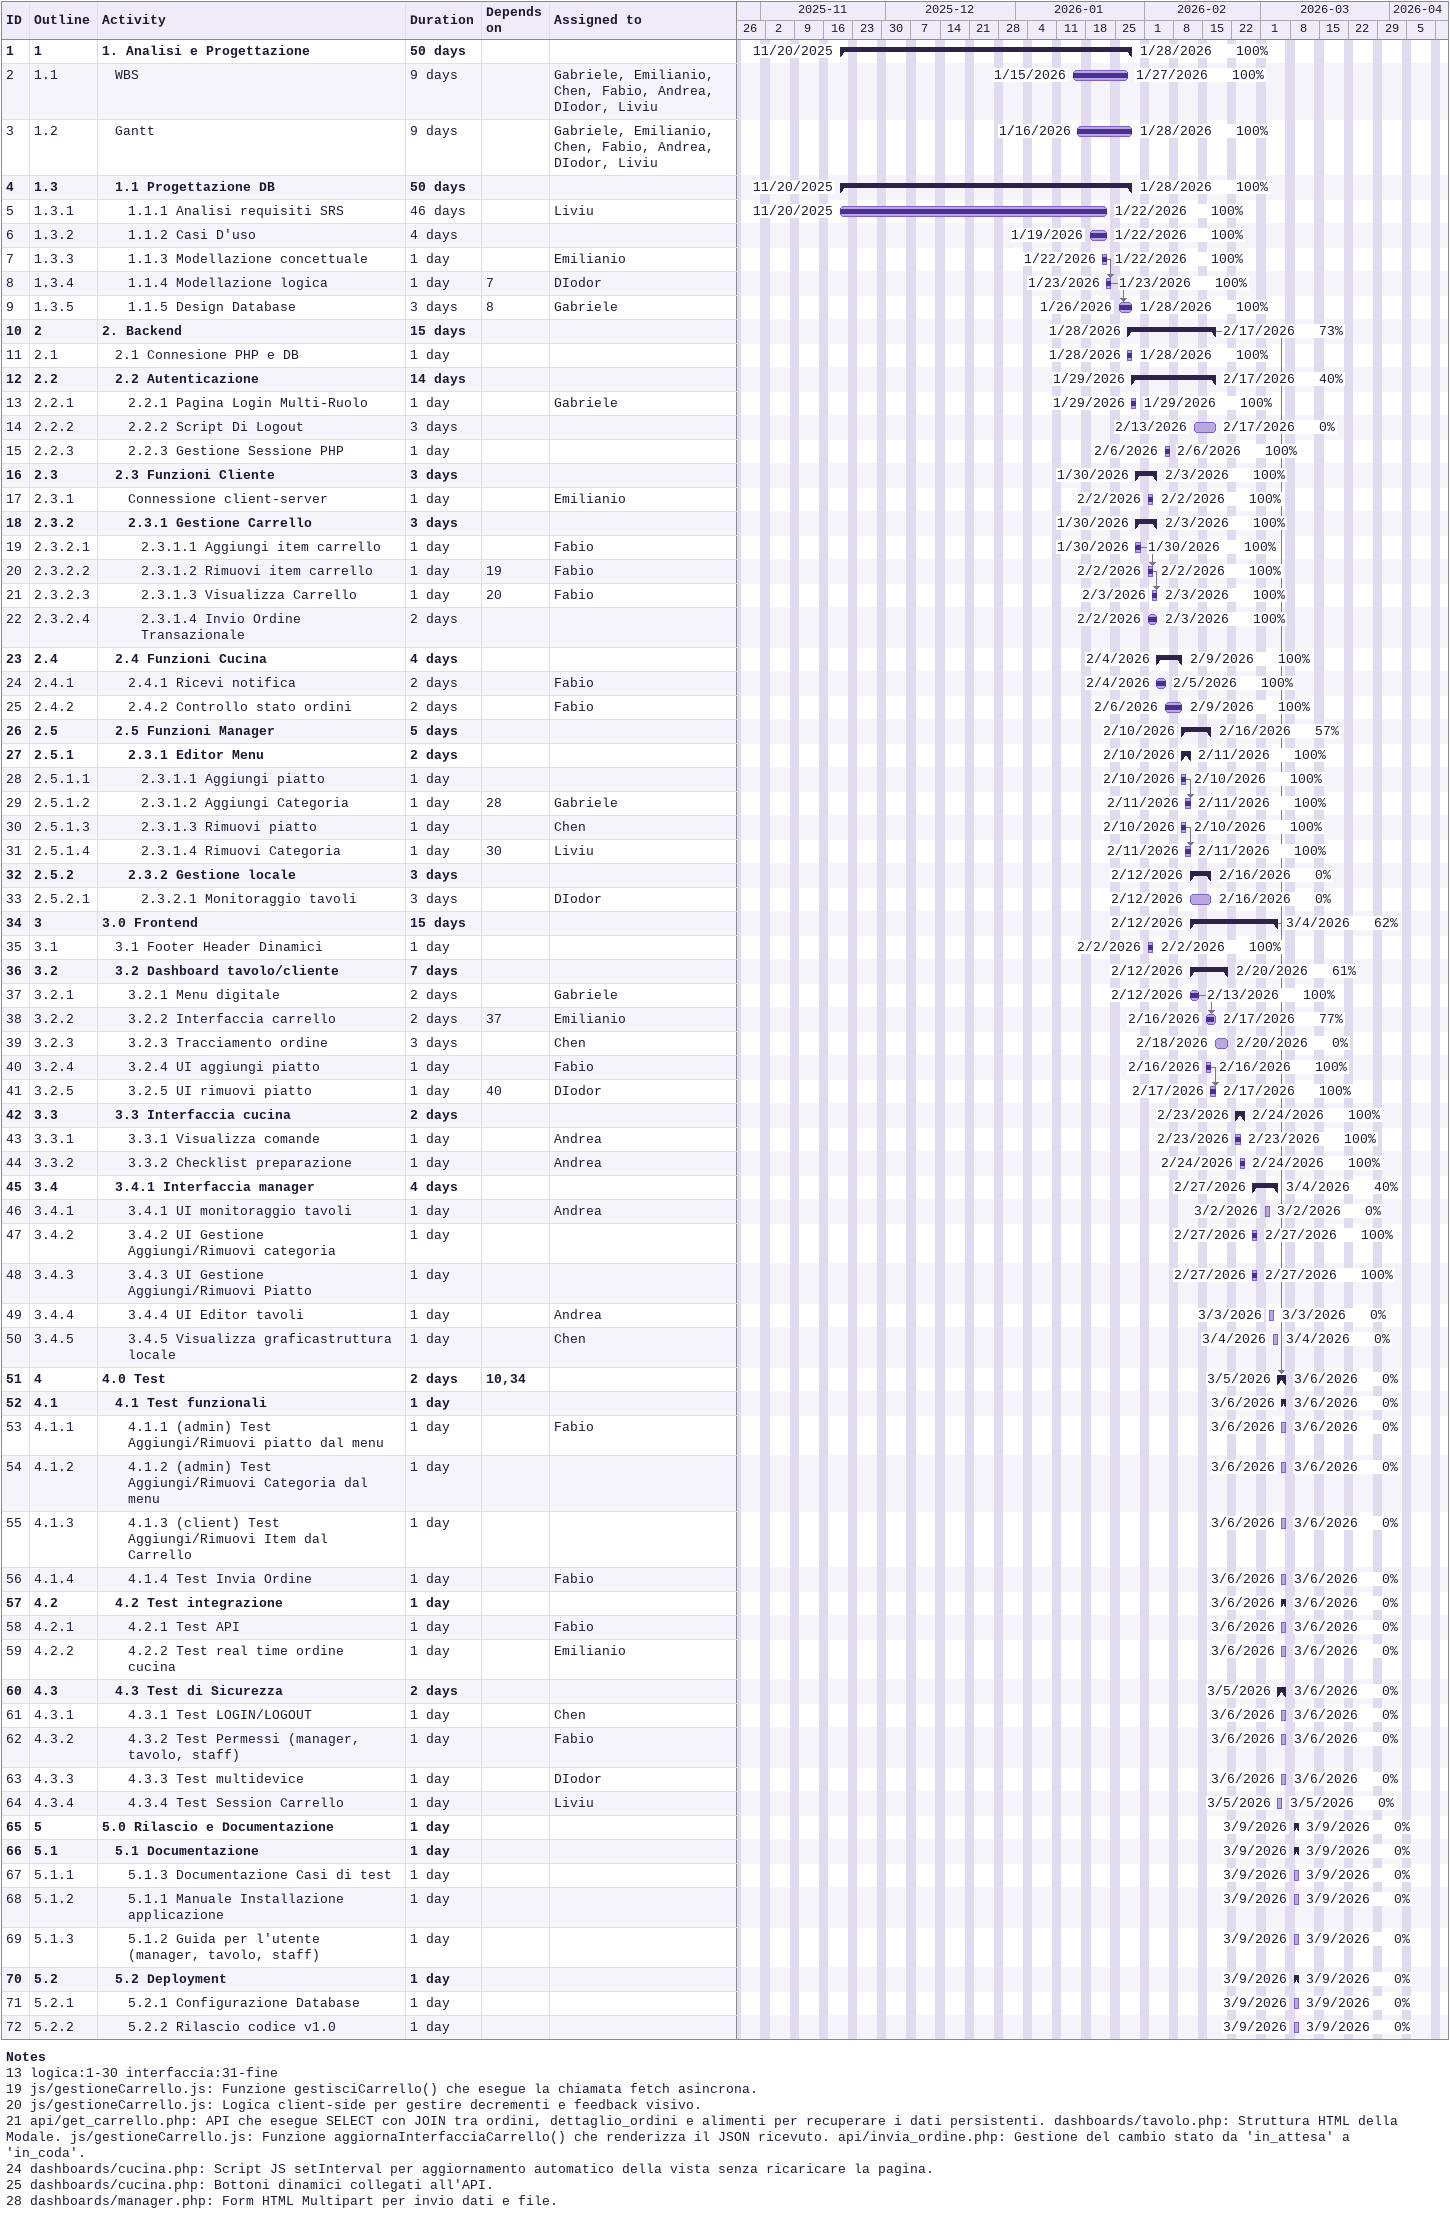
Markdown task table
| ID | WBS | Task | Duration | Start | Finish | Predecessors | Resources | % complete |
|---|---|---|---|---|---|---|---|---|
| 1 | 1 | **1. Analisi e Progettazione** | 50d | 2025-11-20 | 2026-01-28 |  |  | 100 |
| 2 | 1.1 | WBS | 9d | 2026-01-15 | 2026-01-27 |  | Gabriele, Emilianio, Chen, Fabio, Andrea, DIodor, Liviu | 100 |
| 3 | 1.2 | Gantt | 9d | 2026-01-16 | 2026-01-28 |  | Gabriele, Emilianio, Chen, Fabio, Andrea, DIodor, Liviu | 100 |
| 4 | 1.3 | **1.1 Progettazione DB** | 50d | 2025-11-20 | 2026-01-28 |  |  | 100 |
| 5 | 1.3.1 | 1.1.1 Analisi requisiti SRS | 46d | 2025-11-20 | 2026-01-22 |  | Liviu | 100 |
| 6 | 1.3.2 | 1.1.2 Casi D'uso | 4d | 2026-01-19 | 2026-01-22 |  |  | 100 |
| 7 | 1.3.3 | 1.1.3 Modellazione concettuale | 1d | 2026-01-22 | 2026-01-22 |  | Emilianio | 100 |
| 8 | 1.3.4 | 1.1.4 Modellazione logica | 1d | 2026-01-23 | 2026-01-23 | 7 | DIodor | 100 |
| 9 | 1.3.5 | 1.1.5 Design Database | 3d | 2026-01-26 | 2026-01-28 | 8 | Gabriele | 100 |
| 10 | 2 | **2. Backend** | 15d | 2026-01-28 | 2026-02-17 |  |  | 73 |
| 11 | 2.1 | 2.1 Connesione PHP e DB | 1d | 2026-01-28 | 2026-01-28 |  |  | 100 |
| 12 | 2.2 | **2.2 Autenticazione** | 14d | 2026-01-29 | 2026-02-17 |  |  | 40 |
| 13 | 2.2.1 | 2.2.1 Pagina Login Multi-Ruolo | 1d | 2026-01-29 | 2026-01-29 |  | Gabriele | 100 |
| 14 | 2.2.2 | 2.2.2 Script Di Logout | 3d | 2026-02-13 | 2026-02-17 |  |  | 0 |
| 15 | 2.2.3 | 2.2.3 Gestione Sessione PHP | 1d | 2026-02-06 | 2026-02-06 |  |  | 100 |
| 16 | 2.3 | **2.3 Funzioni Cliente** | 3d | 2026-01-30 | 2026-02-03 |  |  | 100 |
| 17 | 2.3.1 | Connessione client-server | 1d | 2026-02-02 | 2026-02-02 |  | Emilianio | 100 |
| 18 | 2.3.2 | **2.3.1 Gestione Carrello** | 3d | 2026-01-30 | 2026-02-03 |  |  | 100 |
| 19 | 2.3.2.1 | 2.3.1.1 Aggiungi item carrello | 1d | 2026-01-30 | 2026-01-30 |  | Fabio | 100 |
| 20 | 2.3.2.2 | 2.3.1.2 Rimuovi item carrello | 1d | 2026-02-02 | 2026-02-02 | 19 | Fabio | 100 |
| 21 | 2.3.2.3 | 2.3.1.3 Visualizza Carrello | 1d | 2026-02-03 | 2026-02-03 | 20 | Fabio | 100 |
| 22 | 2.3.2.4 | 2.3.1.4 Invio Ordine Transazionale | 2d | 2026-02-02 | 2026-02-03 |  |  | 100 |
| 23 | 2.4 | **2.4 Funzioni Cucina** | 4d | 2026-02-04 | 2026-02-09 |  |  | 100 |
| 24 | 2.4.1 | 2.4.1 Ricevi notifica | 2d | 2026-02-04 | 2026-02-05 |  | Fabio | 100 |
| 25 | 2.4.2 | 2.4.2 Controllo stato ordini | 2d | 2026-02-06 | 2026-02-09 |  | Fabio | 100 |
| 26 | 2.5 | **2.5 Funzioni Manager** | 5d | 2026-02-10 | 2026-02-16 |  |  | 57 |
| 27 | 2.5.1 | **2.3.1 Editor Menu** | 2d | 2026-02-10 | 2026-02-11 |  |  | 100 |
| 28 | 2.5.1.1 | 2.3.1.1 Aggiungi piatto | 1d | 2026-02-10 | 2026-02-10 |  |  | 100 |
| 29 | 2.5.1.2 | 2.3.1.2 Aggiungi Categoria | 1d | 2026-02-11 | 2026-02-11 | 28 | Gabriele | 100 |
| 30 | 2.5.1.3 | 2.3.1.3 Rimuovi piatto | 1d | 2026-02-10 | 2026-02-10 |  | Chen | 100 |
| 31 | 2.5.1.4 | 2.3.1.4 Rimuovi Categoria | 1d | 2026-02-11 | 2026-02-11 | 30 | Liviu | 100 |
| 32 | 2.5.2 | **2.3.2 Gestione locale** | 3d | 2026-02-12 | 2026-02-16 |  |  | 0 |
| 33 | 2.5.2.1 | 2.3.2.1 Monitoraggio tavoli | 3d | 2026-02-12 | 2026-02-16 |  | DIodor | 0 |
| 34 | 3 | **3.0 Frontend** | 15d | 2026-02-12 | 2026-03-04 |  |  | 62 |
| 35 | 3.1 | 3.1 Footer Header Dinamici | 1d | 2026-02-02 | 2026-02-02 |  |  | 100 |
| 36 | 3.2 | **3.2 Dashboard tavolo/cliente** | 7d | 2026-02-12 | 2026-02-20 |  |  | 61 |
| 37 | 3.2.1 | 3.2.1 Menu digitale | 2d | 2026-02-12 | 2026-02-13 |  | Gabriele | 100 |
| 38 | 3.2.2 | 3.2.2 Interfaccia carrello | 2d | 2026-02-16 | 2026-02-17 | 37 | Emilianio | 77 |
| 39 | 3.2.3 | 3.2.3 Tracciamento ordine | 3d | 2026-02-18 | 2026-02-20 |  | Chen | 0 |
| 40 | 3.2.4 | 3.2.4 UI aggiungi piatto | 1d | 2026-02-16 | 2026-02-16 |  | Fabio | 100 |
| 41 | 3.2.5 | 3.2.5 UI rimuovi piatto | 1d | 2026-02-17 | 2026-02-17 | 40 | DIodor | 100 |
| 42 | 3.3 | **3.3 Interfaccia cucina** | 2d | 2026-02-23 | 2026-02-24 |  |  | 100 |
| 43 | 3.3.1 | 3.3.1 Visualizza comande | 1d | 2026-02-23 | 2026-02-23 |  | Andrea | 100 |
| 44 | 3.3.2 | 3.3.2 Checklist preparazione | 1d | 2026-02-24 | 2026-02-24 |  | Andrea | 100 |
| 45 | 3.4 | **3.4.1 Interfaccia manager** | 4d | 2026-02-27 | 2026-03-04 |  |  | 40 |
| 46 | 3.4.1 | 3.4.1 UI monitoraggio tavoli | 1d | 2026-03-02 | 2026-03-02 |  | Andrea | 0 |
| 47 | 3.4.2 | 3.4.2 UI Gestione Aggiungi/Rimuovi categoria | 1d | 2026-02-27 | 2026-02-27 |  |  | 100 |
| 48 | 3.4.3 | 3.4.3 UI Gestione Aggiungi/Rimuovi Piatto | 1d | 2026-02-27 | 2026-02-27 |  |  | 100 |
| 49 | 3.4.4 | 3.4.4 UI Editor tavoli | 1d | 2026-03-03 | 2026-03-03 |  | Andrea | 0 |
| 50 | 3.4.5 | 3.4.5 Visualizza graficastruttura locale | 1d | 2026-03-04 | 2026-03-04 |  | Chen | 0 |
| 51 | 4 | **4.0 Test** | 2d | 2026-03-05 | 2026-03-06 | 10, 34 |  | 0 |
| 52 | 4.1 | **4.1 Test funzionali** | 1d | 2026-03-06 | 2026-03-06 |  |  | 0 |
| 53 | 4.1.1 | 4.1.1 (admin) Test Aggiungi/Rimuovi piatto dal menu | 1d | 2026-03-06 | 2026-03-06 |  | Fabio | 0 |
| 54 | 4.1.2 | 4.1.2 (admin) Test Aggiungi/Rimuovi Categoria dal menu | 1d | 2026-03-06 | 2026-03-06 |  |  | 0 |
| 55 | 4.1.3 | 4.1.3 (client) Test Aggiungi/Rimuovi Item dal Carrello | 1d | 2026-03-06 | 2026-03-06 |  |  | 0 |
| 56 | 4.1.4 | 4.1.4 Test Invia Ordine | 1d | 2026-03-06 | 2026-03-06 |  | Fabio | 0 |
| 57 | 4.2 | **4.2 Test integrazione** | 1d | 2026-03-06 | 2026-03-06 |  |  | 0 |
| 58 | 4.2.1 | 4.2.1 Test API | 1d | 2026-03-06 | 2026-03-06 |  | Fabio | 0 |
| 59 | 4.2.2 | 4.2.2 Test real time ordine cucina | 1d | 2026-03-06 | 2026-03-06 |  | Emilianio | 0 |
| 60 | 4.3 | **4.3 Test di Sicurezza** | 2d | 2026-03-05 | 2026-03-06 |  |  | 0 |
| 61 | 4.3.1 | 4.3.1 Test LOGIN/LOGOUT | 1d | 2026-03-06 | 2026-03-06 |  | Chen | 0 |
| 62 | 4.3.2 | 4.3.2 Test Permessi (manager, tavolo, staff) | 1d | 2026-03-06 | 2026-03-06 |  | Fabio | 0 |
| 63 | 4.3.3 | 4.3.3 Test multidevice | 1d | 2026-03-06 | 2026-03-06 |  | DIodor | 0 |
| 64 | 4.3.4 | 4.3.4 Test Session Carrello | 1d | 2026-03-05 | 2026-03-05 |  | Liviu | 0 |
| 65 | 5 | **5.0 Rilascio e Documentazione** | 1d | 2026-03-09 | 2026-03-09 |  |  | 0 |
| 66 | 5.1 | **5.1 Documentazione** | 1d | 2026-03-09 | 2026-03-09 |  |  | 0 |
| 67 | 5.1.1 | 5.1.3 Documentazione Casi di test | 1d | 2026-03-09 | 2026-03-09 |  |  | 0 |
| 68 | 5.1.2 | 5.1.1 Manuale Installazione applicazione | 1d | 2026-03-09 | 2026-03-09 |  |  | 0 |
| 69 | 5.1.3 | 5.1.2 Guida per l'utente (manager, tavolo, staff) | 1d | 2026-03-09 | 2026-03-09 |  |  | 0 |
| 70 | 5.2 | **5.2 Deployment** | 1d | 2026-03-09 | 2026-03-09 |  |  | 0 |
| 71 | 5.2.1 | 5.2.1 Configurazione Database | 1d | 2026-03-09 | 2026-03-09 |  |  | 0 |
| 72 | 5.2.2 | 5.2.2 Rilascio codice v1.0 | 1d | 2026-03-09 | 2026-03-09 |  |  | 0 |

Notes
- 13: logica:1-30 interfaccia:31-fine
- 19: js/gestioneCarrello.js: Funzione gestisciCarrello() che esegue la chiamata fetch asincrona.
- 20: js/gestioneCarrello.js: Logica client-side per gestire decrementi e feedback visivo.
- 21: api/get_carrello.php: API che esegue SELECT con JOIN tra ordini, dettaglio_ordini e alimenti per recuperare i dati persistenti. dashboards/tavolo.php: Struttura HTML della Modale. js/gestioneCarrello.js: Funzione aggiornaInterfacciaCarrello() che renderizza il JSON ricevuto. api/invia_ordine.php: Gestione del cambio stato da 'in_attesa' a 'in_coda'.
- 24: dashboards/cucina.php: Script JS setInterval per aggiornamento automatico della vista senza ricaricare la pagina.
- 25: dashboards/cucina.php: Bottoni dinamici collegati all'API.
- 28: dashboards/manager.php: Form HTML Multipart per invio dati e file.
